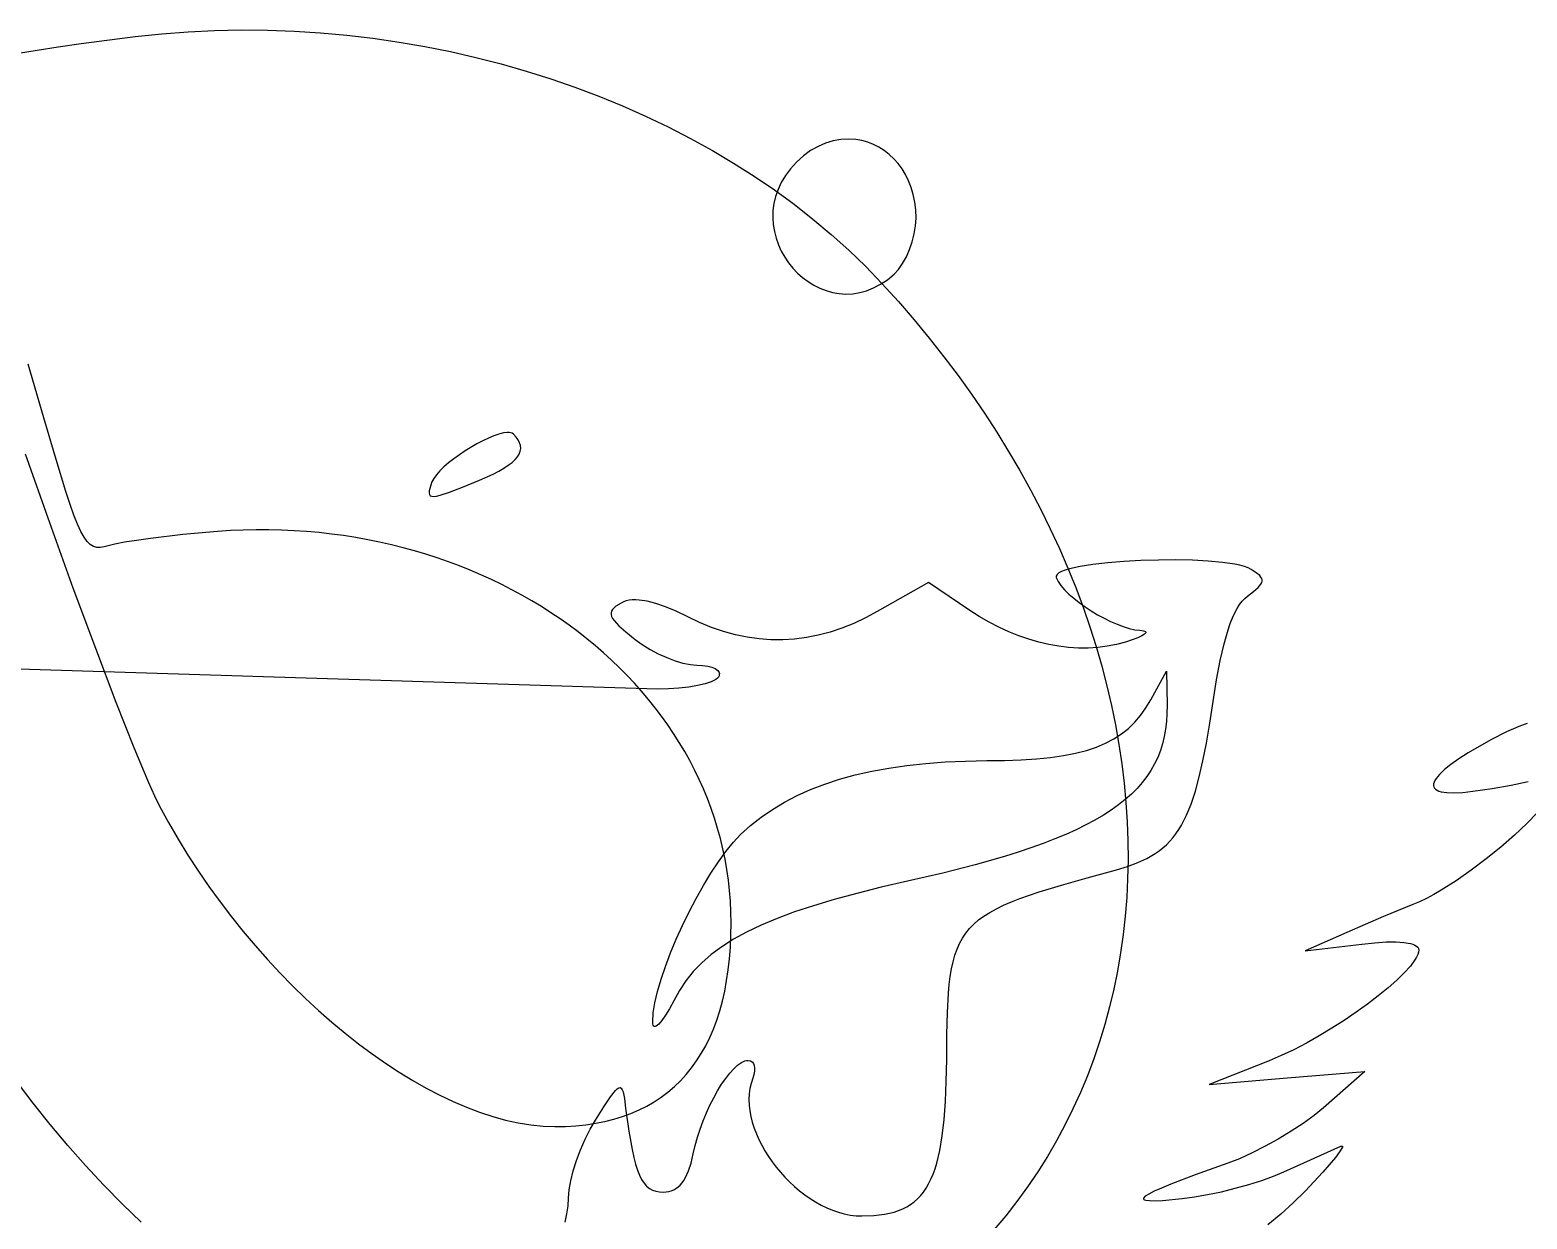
# Model space of a CAD drawing. Extents: x -29462 to 42578, y -23213 to 32194.
# Drawn here: x 21160 to 22010, y 30736 to 31411 of the extents above; entities that cross this region are included whole.
import ezdxf

# ---------------------------------------------------------------- set-up
doc = ezdxf.new("R2010")
doc.units = 0

msp = doc.modelspace()

# ---------------------------------------------------------------- linework, layer by layer
at = {"layer": 'Layer 1'}
for p, q in [((21250.233816, 31409.628064), (21265.273105, 31410.347764)), ((21265.273105, 31410.347764), (21280.319844, 31410.64347)), ((21280.319844, 31410.64347), (21295.359118, 31410.52011)), ((21295.359118, 31410.52011), (21310.376012, 31409.982616)), ((21176.369955, 31401.085573), (21189.582613, 31402.97604)), ((21189.582613, 31402.97604), (21220.23725, 31406.89696)), ((21220.23725, 31406.89696), (21235.216893, 31408.479439)), ((21235.216893, 31408.479439), (21250.233816, 31409.628064)), ((21310.376012, 31409.982616), (21325.355611, 31409.035917)), ((21325.355611, 31409.035917), (21340.283, 31407.684943)), ((21340.283, 31407.684943), (21355.143264, 31405.934624)), ((21355.143264, 31405.934624), (21369.921488, 31403.78989)), ((21369.921488, 31403.78989), (21384.602757, 31401.255671)), ((21153.944545, 31397.375581), (21164.505893, 31399.223357)), ((21164.505893, 31399.223357), (21176.369955, 31401.085573)), ((21384.602757, 31401.255671), (21399.172156, 31398.336897)), ((21399.172156, 31398.336897), (21413.61477, 31395.038497)), ((21413.61477, 31395.038497), (21427.915684, 31391.365403)), ((21427.915684, 31391.365403), (21442.059982, 31387.322543)), ((21442.059982, 31387.322543), (21456.03275, 31382.914847)), ((21456.03275, 31382.914847), (21469.819073, 31378.147247)), ((21469.819073, 31378.147247), (21483.404035, 31373.024671)), ((21483.404035, 31373.024671), (21496.772722, 31367.55205)), ((21496.772722, 31367.55205), (21509.910219, 31361.734313)), ((21509.910219, 31361.734313), (21522.80161, 31355.57639)), ((21522.80161, 31355.57639), (21535.43198, 31349.083212)), ((21535.43198, 31349.083212), (21547.786416, 31342.259708)), ((21547.786416, 31342.259708), (21559.85, 31335.110808)), ((21607.786862, 31344.583256), (21603.57557, 31342.16104)), ((21612.064162, 31346.437644), (21607.786862, 31344.583256)), ((21616.375049, 31347.739007), (21612.064162, 31346.437644)), ((21620.687098, 31348.502151), (21616.375049, 31347.739007)), ((21624.96789, 31348.74188), (21620.687098, 31348.502151)), ((21629.185, 31348.473), (21624.96789, 31348.74188)), ((21629.185, 31348.4729), (21629.185, 31348.473)), ((21632.626843, 31347.871518), (21629.185, 31348.4729)), ((21635.982326, 31346.936947), (21632.626843, 31347.871518)), ((21639.232726, 31345.677995), (21635.982326, 31346.936947)), ((21642.35932, 31344.103473), (21639.232726, 31345.677995)), ((21645.343384, 31342.222192), (21642.35932, 31344.103473)), ((21559.85, 31335.110808), (21571.607819, 31327.641443)), ((21595.4807, 31335.5539), (21592.1141, 31331.856868)), ((21599.462709, 31339.156189), (21595.4807, 31335.5539)), ((21603.57557, 31342.16104), (21599.462709, 31339.156189)), ((21648.166195, 31340.04296), (21645.343384, 31342.222192)), ((21650.809029, 31337.574589), (21648.166195, 31340.04296)), ((21653.253162, 31334.825888), (21650.809029, 31337.574589)), ((21655.479872, 31331.805666), (21653.253162, 31334.825888)), ((21571.607819, 31327.641443), (21583.044957, 31319.856542)), ((21589.270103, 31328.049055), (21586.929362, 31324.152586)), ((21592.1141, 31331.856868), (21589.270103, 31328.049055)), ((21657.470435, 31328.522735), (21655.479872, 31331.805666)), ((21659.206126, 31324.985904), (21657.470435, 31328.522735)), ((21583.044957, 31319.856542), (21594.1465, 31311.761035)), ((21585.072533, 31320.189589), (21583.680267, 31316.182191)), ((21586.929362, 31324.152586), (21585.072533, 31320.189589)), ((21660.668223, 31321.203983), (21659.206126, 31324.985904)), ((21661.838003, 31317.185782), (21660.668223, 31321.203983)), ((21662.696741, 31312.940111), (21661.838003, 31317.185782)), ((21582.733221, 31312.152518), (21582.212046, 31308.122696)), ((21583.680267, 31316.182191), (21582.733221, 31312.152518)), ((21594.1465, 31311.761035), (21604.897531, 31303.359852)), ((21663.225715, 31308.47578), (21662.696741, 31312.940111)), ((21663.4062, 31303.8016), (21663.225715, 31308.47578)), ((21582.212046, 31308.122696), (21582.097398, 31304.114853)), ((21582.097398, 31304.114853), (21582.369931, 31300.151115)), ((21582.369931, 31300.151115), (21583.010298, 31296.253608)), ((21604.897531, 31303.359852), (21615.283137, 31294.657923)), ((21663.153637, 31299.454273), (21663.4062, 31303.8016)), ((21583.010298, 31296.253608), (21583.999152, 31292.44446)), ((21583.999152, 31292.44446), (21585.317149, 31288.745796)), ((21615.283137, 31294.657923), (21625.288402, 31285.660178)), ((21661.284279, 31290.431959), (21662.429537, 31294.954265)), ((21662.429537, 31294.954265), (21663.153637, 31299.454273)), ((21585.317149, 31288.745796), (21586.944942, 31285.179745)), ((21586.944942, 31285.179745), (21588.863186, 31281.768431)), ((21625.288402, 31285.660178), (21634.898412, 31276.371547)), ((21657.931822, 31281.841991), (21659.768247, 31286.01774)), ((21659.768247, 31286.01774), (21661.284279, 31290.431959)), ((21588.863186, 31281.768431), (21591.052533, 31278.533982)), ((21591.052533, 31278.533982), (21593.493637, 31275.498525)), ((21593.493637, 31275.498525), (21596.167154, 31272.684186)), ((21634.898412, 31276.371547), (21644.09825, 31266.79696)), ((21651.004, 31272.0494), (21653.499317, 31274.727437)), ((21653.499317, 31274.727437), (21655.825385, 31278.035095)), ((21655.825385, 31278.035095), (21657.931822, 31281.841991)), ((21596.167154, 31272.684186), (21599.053737, 31270.113092)), ((21599.053737, 31270.113092), (21602.134039, 31267.807369)), ((21602.134039, 31267.807369), (21605.388715, 31265.789144)), ((21605.388715, 31265.789144), (21608.798418, 31264.080544)), ((21639.33551, 31264.213434), (21643.269888, 31266.287156)), ((21643.269888, 31266.287156), (21647.165834, 31268.891769)), ((21644.09825, 31266.79696), (21653.37164, 31256.548836)), ((21647.165834, 31268.891769), (21651.004, 31272.0494)), ((21608.798418, 31264.080544), (21612.343803, 31262.703696)), ((21612.343803, 31262.703696), (21616.005523, 31261.680725)), ((21616.005523, 31261.680725), (21619.764233, 31261.033759)), ((21619.764233, 31261.033759), (21623.600586, 31260.784925)), ((21623.600586, 31260.784925), (21627.495236, 31260.956348)), ((21627.495236, 31260.956348), (21631.428837, 31261.570157)), ((21631.428837, 31261.570157), (21635.382044, 31262.648476)), ((21635.382044, 31262.648476), (21639.33551, 31264.213434)), ((21653.37164, 31256.548836), (21662.32309, 31246.201822)), ((21662.32309, 31246.201822), (21670.952973, 31235.76166)), ((21670.952973, 31235.76166), (21679.261659, 31225.23409)), ((21679.261659, 31225.23409), (21687.249523, 31214.624855)), ((21168.33145, 31190.43076), (21159.394352, 31220.994552)), ((21687.249523, 31214.624855), (21694.916936, 31203.939694)), ((21694.916936, 31203.939694), (21702.264271, 31193.18435)), ((21516.71392, 31036.561812), (16545.8, 31192.2)), ((21175.245222, 31166.816953), (21168.33145, 31190.43076)), ((21702.264271, 31193.18435), (21709.2919, 31182.364564)), ((21426.620884, 31181.320736), (21423.779519, 31180.345879)), ((21429.176395, 31181.966733), (21426.620884, 31181.320736)), ((21431.385, 31182.2479), (21429.176395, 31181.966733)), ((21431.38503, 31182.248031), (21431.385, 31182.2479)), ((21432.471638, 31182.231278), (21431.38503, 31182.248031)), ((21433.419231, 31182.077191), (21432.471638, 31182.231278)), ((21434.210941, 31181.778851), (21433.419231, 31182.077191)), ((21434.8299, 31181.32934), (21434.210941, 31181.778851)), ((21436.366296, 31179.637542), (21434.8299, 31181.32934)), ((21709.2919, 31182.364564), (21716.000195, 31171.486076)), ((21414.150838, 31175.807849), (21407.421762, 31171.797653)), ((21417.483443, 31177.553465), (21414.150838, 31175.807849)), ((21420.713355, 31179.078131), (21417.483443, 31177.553465)), ((21423.779519, 31180.345879), (21420.713355, 31179.078131)), ((21437.554554, 31177.977207), (21436.366296, 31179.637542)), ((21438.39103, 31176.343177), (21437.554554, 31177.977207)), ((21438.87208, 31174.73029), (21438.39103, 31176.343177)), ((21438.753325, 31171.547308), (21438.99406, 31173.133387)), ((21438.99406, 31173.133387), (21438.87208, 31174.73029)), ((21157.7608, 31170.159983), (21171.468372, 31131.20885)), ((21180.836634, 31148.654525), (21175.245222, 31166.816953)), ((21398.084283, 31165.024503), (21395.417639, 31162.708573)), ((21401.014554, 31167.335306), (21398.084283, 31165.024503)), ((21407.421762, 31171.797653), (21401.014554, 31167.335306)), ((21431.981397, 31163.598672), (21434.090364, 31165.208031)), ((21434.090364, 31165.208031), (21435.818396, 31166.802414)), ((21435.818396, 31166.802414), (21437.169137, 31168.386981)), ((21437.169137, 31168.386981), (21438.146233, 31169.966892)), ((21438.146233, 31169.966892), (21438.753325, 31171.547308)), ((21716.000195, 31171.486076), (21722.389529, 31160.554628)), ((21389.610003, 31156.08973), (21388.6084, 31154.113)), ((21391.119446, 31158.205216), (21389.610003, 31156.08973)), ((21393.075675, 31160.423487), (21391.119446, 31158.205216)), ((21395.417639, 31162.708573), (21393.075675, 31160.423487)), ((21415.595, 31155.14664), (21423.332448, 31158.62914)), ((21423.332448, 31158.62914), (21426.606083, 31160.314386)), ((21426.606083, 31160.314386), (21429.487852, 31161.969177)), ((21429.487852, 31161.969177), (21431.981397, 31163.598672)), ((21722.389529, 31160.554628), (21728.460274, 31149.575961)), ((21183.238207, 31141.415306), (21180.836634, 31148.654525)), ((21387.031835, 31149.027403), (21386.954411, 31147.866093)), ((21386.954411, 31147.866093), (21387.149488, 31146.973308)), ((21387.35269, 31150.45629), (21387.031835, 31149.027403)), ((21387.149488, 31146.973308), (21387.646139, 31146.349998)), ((21388.6084, 31154.113), (21387.35269, 31150.45629)), ((21393.229915, 31146.570466), (21398.587112, 31148.322206)), ((21398.587112, 31148.322206), (21405.964615, 31151.178401)), ((21405.964615, 31151.178401), (21415.595, 31155.14664)), ((21728.460274, 31149.575961), (21734.212803, 31138.555817)), ((21185.431292, 31135.296204), (21183.238207, 31141.415306)), ((21387.646139, 31146.349998), (21388.473435, 31145.99711)), ((21388.473435, 31145.99711), (21389.660449, 31145.915592)), ((21389.660449, 31145.915592), (21391.236251, 31146.106395)), ((21391.236251, 31146.106395), (21393.229915, 31146.570466)), ((21734.212803, 31138.555817), (21739.647488, 31127.499937)), ((21171.468372, 31131.20885), (21184.854057, 31094.08303)), ((21187.456589, 31130.21631), (21185.431292, 31135.296204)), ((21189.3548, 31126.094716), (21187.456589, 31130.21631)), ((21191.166625, 31122.850513), (21189.3548, 31126.094716)), ((21192.932764, 31120.402791), (21191.166625, 31122.850513)), ((21228.9465, 31122.105257), (21220.990757, 31121.002041)), ((21247.194309, 31124.224232), (21228.9465, 31122.105257)), ((21266.86095, 31126.0076), (21247.194309, 31124.224232)), ((21274.216141, 31126.496064), (21266.86095, 31126.0076)), ((21281.535109, 31126.81872), (21274.216141, 31126.496064)), ((21288.815307, 31126.977507), (21281.535109, 31126.81872)), ((21296.054187, 31126.974367), (21288.815307, 31126.977507)), ((21303.249202, 31126.811241), (21296.054187, 31126.974367)), ((21310.397804, 31126.490068), (21303.249202, 31126.811241)), ((21317.497446, 31126.01279), (21310.397804, 31126.490068)), ((21324.545581, 31125.381348), (21317.497446, 31126.01279)), ((21331.53966, 31124.597682), (21324.545581, 31125.381348)), ((21338.477137, 31123.663733), (21331.53966, 31124.597682)), ((21345.355464, 31122.581441), (21338.477137, 31123.663733)), ((21352.172093, 31121.352748), (21345.355464, 31122.581441)), ((21358.924477, 31119.979593), (21352.172093, 31121.352748)), ((21739.647488, 31127.499937), (21744.7647, 31116.414061)), ((21194.693919, 31118.670641), (21192.932764, 31120.402791)), ((21196.490791, 31117.573154), (21194.693919, 31118.670641)), ((21198.364079, 31117.029422), (21196.490791, 31117.573154)), ((21200.354484, 31116.958535), (21198.364079, 31117.029422)), ((21202.502708, 31117.279584), (21200.354484, 31116.958535)), ((21204.84945, 31117.91166), (21202.502708, 31117.279584)), ((21208.687792, 31118.872393), (21204.84945, 31117.91166)), ((21214.153041, 31119.913469), (21208.687792, 31118.872393)), ((21220.990757, 31121.002041), (21214.153041, 31119.913469)), ((21365.610069, 31118.463919), (21358.924477, 31119.979593)), ((21372.22632, 31116.807665), (21365.610069, 31118.463919)), ((21378.770684, 31115.012772), (21372.22632, 31116.807665)), ((21385.240614, 31113.081181), (21378.770684, 31115.012772)), ((21391.63356, 31111.014832), (21385.240614, 31113.081181)), ((21744.7647, 31116.414061), (21749.564814, 31105.303931)), ((21397.946977, 31108.815667), (21391.63356, 31111.014832)), ((21404.178317, 31106.485626), (21397.946977, 31108.815667)), ((21410.325032, 31104.02665), (21404.178317, 31106.485626)), ((21750.465663, 31104.806866), (21748.026981, 31104.076778)), ((21749.564814, 31105.303931), (21754.0482, 31094.175288)), ((21756.502894, 31106.137446), (21750.465663, 31104.806866)), ((21763.858857, 31107.285542), (21756.502894, 31106.137446)), ((21772.260243, 31108.239526), (21763.858857, 31107.285542)), ((21781.433744, 31108.987768), (21772.260243, 31108.239526)), ((21791.10605, 31109.518639), (21781.433744, 31108.987768)), ((21801.003853, 31109.820511), (21791.10605, 31109.518639)), ((21810.853845, 31109.881754), (21801.003853, 31109.820511)), ((21820.382715, 31109.69074), (21810.853845, 31109.881754)), ((21829.317156, 31109.235839), (21820.382715, 31109.69074)), ((21837.383859, 31108.505423), (21829.317156, 31109.235839)), ((21844.309515, 31107.487862), (21837.383859, 31108.505423)), ((21847.259041, 31106.867769), (21844.309515, 31107.487862)), ((21849.820815, 31106.171528), (21847.259041, 31106.867769)), ((21851.960672, 31105.397687), (21849.820815, 31106.171528)), ((21853.64445, 31104.544792), (21851.960672, 31105.397687)), ((21856.516974, 31102.647572), (21853.64445, 31104.544792)), ((21416.384574, 31101.440679), (21410.325032, 31104.02665)), ((21422.354397, 31098.729654), (21416.384574, 31101.440679)), ((21428.231952, 31095.895516), (21422.354397, 31098.729654)), ((21434.014693, 31092.940206), (21428.231952, 31095.895516)), ((21670.48016, 31097.137872), (21641.42656, 31080.544072)), ((21693.90696, 31081.233072), (21670.48016, 31097.137872)), ((21743.440632, 31101.64477), (21742.935627, 31100.758364)), ((21742.935627, 31100.758364), (21742.99945, 31099.836512)), ((21742.99945, 31099.836512), (21744.078616, 31097.664701)), ((21744.480302, 31102.494277), (21743.440632, 31101.64477)), ((21744.078616, 31097.664701), (21745.671437, 31095.369427)), ((21746.020473, 31103.305431), (21744.480302, 31102.494277)), ((21748.026981, 31104.076778), (21746.020473, 31103.305431)), ((21858.521495, 31100.966004), (21856.516974, 31102.647572)), ((21857.594265, 31094.24665), (21859.194398, 31096.140413)), ((21859.194109, 31100.172503), (21858.521495, 31100.966004)), ((21859.644749, 31099.392609), (21859.194109, 31100.172503)), ((21859.194398, 31096.140413), (21859.648238, 31097.000226)), ((21859.871755, 31098.612889), (21859.644749, 31099.392609)), ((21859.648238, 31097.000226), (21859.873471, 31097.819906)), ((21859.873471, 31097.819906), (21859.871755, 31098.612889)), ((21184.854057, 31094.08303), (21197.54825, 31059.76535)), ((21439.700071, 31089.865664), (21434.014693, 31092.940206)), ((21445.285539, 31086.67383), (21439.700071, 31089.865664)), ((21745.671437, 31095.369427), (21747.721909, 31092.985883)), ((21747.721909, 31092.985883), (21750.174025, 31090.549259)), ((21750.174025, 31090.549259), (21752.97178, 31088.094746)), ((21752.97178, 31088.094746), (21756.059169, 31085.657536)), ((21754.0482, 31094.175288), (21758.215232, 31083.033874)), ((21848.55237, 31086.493728), (21850.040091, 31088.092292)), ((21850.040091, 31088.092292), (21851.57776, 31089.386392)), ((21851.57776, 31089.386392), (21855.059807, 31092.031137)), ((21855.059807, 31092.031137), (21857.594265, 31094.24665)), ((21450.768551, 31083.366647), (21445.285539, 31086.67383)), ((21456.146558, 31079.946054), (21450.768551, 31083.366647)), ((21461.417012, 31076.413992), (21456.146558, 31079.946054)), ((21490.315397, 31079.946066), (21490.312024, 31078.946121)), ((21490.312024, 31078.946121), (21490.594607, 31077.876713)), ((21490.598392, 31080.89329), (21490.315397, 31079.946066)), ((21491.154673, 31081.804537), (21490.598392, 31080.89329)), ((21491.977905, 31082.696552), (21491.154673, 31081.804537)), ((21493.061754, 31083.586077), (21491.977905, 31082.696552)), ((21495.98596, 31085.424632), (21493.061754, 31083.586077)), ((21497.388592, 31086.096522), (21495.98596, 31085.424632)), ((21498.919842, 31086.61416), (21497.388592, 31086.096522)), ((21500.579643, 31086.977459), (21498.919842, 31086.61416)), ((21502.367929, 31087.186331), (21500.579643, 31086.977459)), ((21504.28463, 31087.240688), (21502.367929, 31087.186331)), ((21506.329681, 31087.140444), (21504.28463, 31087.240688)), ((21510.80456, 31086.475803), (21506.329681, 31087.140444)), ((21515.792026, 31085.19171), (21510.80456, 31086.475803)), ((21521.291541, 31083.287465), (21515.792026, 31085.19171)), ((21527.302565, 31080.762372), (21521.291541, 31083.287465)), ((21533.82456, 31077.615732), (21527.302565, 31080.762372)), ((21641.42656, 31080.544072), (21634.742091, 31076.951265)), ((21699.333899, 31077.731263), (21693.90696, 31081.233072)), ((21756.059169, 31085.657536), (21759.380187, 31083.272819)), ((21758.215232, 31083.033874), (21762.066281, 31071.885429)), ((21759.380187, 31083.272819), (21762.878827, 31080.975787)), ((21762.878827, 31080.975787), (21766.499086, 31078.801631)), ((21766.499086, 31078.801631), (21770.184958, 31076.785541)), ((21843.068359, 31076.964443), (21844.372593, 31079.826058)), ((21844.372593, 31079.826058), (21845.720252, 31082.365131)), ((21845.720252, 31082.365131), (21847.112967, 31084.586181)), ((21847.112967, 31084.586181), (21848.55237, 31086.493728)), ((21466.577367, 31072.772402), (21461.417012, 31076.413992)), ((21471.625075, 31069.023225), (21466.577367, 31072.772402)), ((21490.594607, 31077.876713), (21491.169483, 31076.721098)), ((21491.169483, 31076.721098), (21492.042984, 31075.462532)), ((21492.042984, 31075.462532), (21494.711208, 31072.569573)), ((21494.711208, 31072.569573), (21498.64996, 31069.06389)), ((21540.590469, 31074.389939), (21533.82456, 31077.615732)), ((21547.350923, 31071.618524), (21540.590469, 31074.389939)), ((21554.105925, 31069.301517), (21547.350923, 31071.618524)), ((21621.356937, 31071.129926), (21614.656246, 31068.901339)), ((21628.052218, 31073.813226), (21621.356937, 31071.129926)), ((21634.742091, 31076.951265), (21628.052218, 31073.813226)), ((21704.840092, 31074.533489), (21699.333899, 31077.731263)), ((21710.411399, 31071.642558), (21704.840092, 31074.533489)), ((21716.033682, 31069.06128), (21710.411399, 31071.642558)), ((21762.066281, 31071.885429), (21765.60172, 31060.735695)), ((21770.184958, 31076.785541), (21773.880436, 31074.96271)), ((21773.880436, 31074.96271), (21777.529517, 31073.368328)), ((21777.529517, 31073.368328), (21781.076193, 31072.037586)), ((21781.076193, 31072.037586), (21784.464462, 31071.005675)), ((21784.464462, 31071.005675), (21787.638316, 31070.307787)), ((21787.638316, 31070.307787), (21790.54175, 31069.979112)), ((21840.583646, 31070.255505), (21841.805921, 31073.775765)), ((21841.805921, 31073.775765), (21843.068359, 31076.964443)), ((21476.557588, 31065.168401), (21471.625075, 31069.023225)), ((21481.37236, 31061.209871), (21476.557588, 31065.168401)), ((21498.64996, 31069.06389), (21503.90992, 31064.811532)), ((21503.90992, 31064.811532), (21507.983083, 31061.871931)), ((21507.983083, 31061.871931), (21512.433462, 31059.128806)), ((21560.85548, 31067.438944), (21554.105925, 31069.301517)), ((21567.599591, 31066.030834), (21560.85548, 31067.438944)), ((21574.338262, 31065.077214), (21567.599591, 31066.030834)), ((21581.071496, 31064.578111), (21574.338262, 31065.077214)), ((21587.799297, 31064.533555), (21581.071496, 31064.578111)), ((21594.521669, 31064.943571), (21587.799297, 31064.533555)), ((21601.238616, 31065.808189), (21594.521669, 31064.943571)), ((21607.95014, 31067.127435), (21601.238616, 31065.808189)), ((21614.656246, 31068.901339), (21607.95014, 31067.127435)), ((21721.692803, 31066.792462), (21716.033682, 31069.06128)), ((21727.374624, 31064.838914), (21721.692803, 31066.792462)), ((21733.065005, 31063.203444), (21727.374624, 31064.838914)), ((21738.74981, 31061.888861), (21733.065005, 31063.203444)), ((21744.414899, 31060.897973), (21738.74981, 31061.888861)), ((21777.199655, 31061.907546), (21771.949766, 31060.897276)), ((21782.33086, 31063.261172), (21777.199655, 31061.907546)), ((21786.176712, 31064.506343), (21782.33086, 31063.261172)), ((21789.282789, 31065.690489), (21786.176712, 31064.506343)), ((21791.616195, 31066.786205), (21789.282789, 31065.690489)), ((21790.54175, 31069.979112), (21792.565158, 31069.73664)), ((21793.144031, 31067.766084), (21791.616195, 31066.786205)), ((21792.565158, 31069.73664), (21793.65141, 31069.268708)), ((21793.833402, 31068.60272), (21793.144031, 31067.766084)), ((21793.65141, 31069.268708), (21793.853383, 31068.958758)), ((21793.853383, 31068.958758), (21793.833402, 31068.60272)), ((21836.063573, 31052.768247), (21838.253066, 31062.202159)), ((21838.253066, 31062.202159), (21840.583646, 31070.255505)), ((21197.54825, 31059.76535), (21209.181343, 31029.238639)), ((21486.066841, 31057.149575), (21481.37236, 31061.209871)), ((21490.638486, 31052.989455), (21486.066841, 31057.149575)), ((21512.433462, 31059.128806), (21517.117042, 31056.642405)), ((21517.117042, 31056.642405), (21521.889807, 31054.472976)), ((21521.889807, 31054.472976), (21526.607743, 31052.680766)), ((21750.046134, 31060.23359), (21744.414899, 31060.897973)), ((21755.629376, 31059.898521), (21750.046134, 31060.23359)), ((21761.150488, 31059.895572), (21755.629376, 31059.898521)), ((21766.595331, 31060.227555), (21761.150488, 31059.895572)), ((21765.60172, 31060.735695), (21768.821922, 31049.590413)), ((21771.949766, 31060.897276), (21766.595331, 31060.227555)), ((21495.084746, 31048.731451), (21490.638486, 31052.989455)), ((21499.403074, 31044.377504), (21495.084746, 31048.731451)), ((21526.607743, 31052.680766), (21531.126834, 31051.326023)), ((21531.126834, 31051.326023), (21535.303065, 31050.468996)), ((21535.303065, 31050.468996), (21538.99242, 31050.169932)), ((21538.99242, 31050.169932), (21542.270891, 31050.035343)), ((21542.270891, 31050.035343), (21545.138072, 31049.64799)), ((21545.138072, 31049.64799), (21547.549648, 31049.032494)), ((21547.549648, 31049.032494), (21549.4613, 31048.213475)), ((21549.4613, 31048.213475), (21550.828711, 31047.215553)), ((21550.828711, 31047.215553), (21551.607562, 31046.06335)), ((21551.607562, 31046.06335), (21551.76243, 31045.437087)), ((21551.76243, 31045.437087), (21551.753538, 31044.781486)), ((21768.821922, 31049.590413), (21771.727258, 31038.455325)), ((21796.686781, 31030.4915), (21805.637, 31046.7409)), ((21805.637, 31046.7409), (21805.930981, 31027.391)), ((21834.002119, 31041.917611), (21836.063573, 31052.768247)), ((21503.590923, 31039.929555), (21499.403074, 31044.377504)), ((21507.645745, 31035.389543), (21503.590923, 31039.929555)), ((21522.895277, 31036.702082), (21516.71392, 31036.561812)), ((21528.824204, 31037.103744), (21522.895277, 31036.702082)), ((21534.360087, 31037.738077), (21528.824204, 31037.103744)), ((21539.362311, 31038.576361), (21534.360087, 31037.738077)), ((21543.690261, 31039.589874), (21539.362311, 31038.576361)), ((21547.203323, 31040.749896), (21543.690261, 31039.589874)), ((21549.76088, 31042.027706), (21547.203323, 31040.749896)), ((21550.637403, 31042.701805), (21549.76088, 31042.027706)), ((21551.22232, 31043.394582), (21550.637403, 31042.701805)), ((21551.575348, 31044.099625), (21551.22232, 31043.394582)), ((21551.753538, 31044.781486), (21551.575348, 31044.099625)), ((21771.727258, 31038.455325), (21774.318102, 31027.33617)), ((21832.05566, 31029.614092), (21834.002119, 31041.917611)), ((21209.181343, 31029.238639), (21219.383728, 31003.485725)), ((21511.564992, 31030.759411), (21507.645745, 31035.389543)), ((21515.346118, 31026.041098), (21511.564992, 31030.759411)), ((21793.90288, 31025.861397), (21796.686781, 31030.4915)), ((21830.164265, 31017.188785), (21832.05566, 31029.614092)), ((21518.986574, 31021.236546), (21515.346118, 31026.041098)), ((21522.483814, 31016.347695), (21518.986574, 31021.236546)), ((21774.318102, 31027.33617), (21776.594825, 31016.238692)), ((21787.589244, 31017.76294), (21790.882355, 31021.622964)), ((21790.882355, 31021.622964), (21793.90288, 31025.861397)), ((21805.879066, 31022.75587), (21805.601902, 31018.264926)), ((21805.930981, 31027.391), (21805.879066, 31022.75587)), ((21525.835289, 31011.376486), (21522.483814, 31016.347695)), ((21529.038452, 31006.324859), (21525.835289, 31011.376486)), ((21775.714803, 31008.32069), (21780.041429, 31011.125066)), ((21776.594825, 31016.238692), (21778.5578, 31005.16863)), ((21780.041429, 31011.125066), (21783.987589, 31014.268062)), ((21783.987589, 31014.268062), (21787.589244, 31017.76294)), ((21805.092643, 31013.913524), (21804.344444, 31009.697016)), ((21805.601902, 31018.264926), (21805.092643, 31013.913524)), ((21828.249792, 31005.941713), (21830.164265, 31017.188785)), ((21998.615724, 31012.250527), (21990.07194, 31007.91006)), ((22006.524496, 31015.713714), (21998.615724, 31012.250527)), ((22010.335041, 31017.135249), (22006.524496, 31015.713714)), ((21219.383728, 31003.485725), (21227.7858, 30983.489436)), ((21532.090756, 31001.194755), (21529.038452, 31006.324859)), ((21760.092539, 31001.806653), (21765.776318, 31003.674746)), ((21765.776318, 31003.674746), (21770.971753, 31005.841671)), ((21770.971753, 31005.841671), (21775.714803, 31008.32069)), ((21778.5578, 31005.16863), (21780.207399, 30994.131726)), ((21803.350462, 31005.610758), (21802.103851, 31001.650104)), ((21804.344444, 31009.697016), (21803.350462, 31005.610758)), ((21826.273205, 30995.804791), (21828.249792, 31005.941713)), ((21983.08099, 31004.049776), (21976.914051, 31000.404202)), ((21990.07194, 31007.91006), (21983.08099, 31004.049776)), ((21534.989653, 30995.988116), (21532.090756, 31001.194755)), ((21537.732596, 30990.706881), (21534.989653, 30995.988116)), ((21658.234689, 30993.245227), (21668.890583, 30994.40282)), ((21668.890583, 30994.40282), (21680.001705, 30995.243824)), ((21680.001705, 30995.243824), (21691.573591, 30995.770022)), ((21691.573591, 30995.770022), (21703.611781, 30995.9832)), ((21703.611781, 30995.9832), (21713.720856, 30996.130833)), ((21713.720856, 30996.130833), (21723.089865, 30996.484457)), ((21723.089865, 30996.484457), (21731.75477, 30997.057336)), ((21731.75477, 30997.057336), (21739.751529, 30997.862733)), ((21739.751529, 30997.862733), (21747.116104, 30998.913909)), ((21747.116104, 30998.913909), (21753.884454, 31000.224128)), ((21753.884454, 31000.224128), (21760.092539, 31001.806653)), ((21780.207399, 30994.131726), (21781.543995, 30983.133722)), ((21798.825363, 30994.087025), (21796.779798, 30990.475308)), ((21800.597766, 30997.810408), (21798.825363, 30994.087025)), ((21802.103851, 31001.650104), (21800.597766, 30997.810408)), ((21824.195469, 30986.709935), (21826.273205, 30995.804791)), ((21971.575526, 30996.985227), (21967.06982, 30993.804743)), ((21976.914051, 31000.404202), (21971.575526, 30996.985227)), ((21540.317037, 30985.352991), (21537.732596, 30990.706881)), ((21542.74043, 30979.928388), (21540.317037, 30985.352991)), ((21611.589787, 30982.645951), (21620.052618, 30985.413262)), ((21620.052618, 30985.413262), (21628.942986, 30987.855061)), ((21628.942986, 30987.855061), (21638.266428, 30989.973132)), ((21638.266428, 30989.973132), (21648.028483, 30991.769259)), ((21648.028483, 30991.769259), (21658.234689, 30993.245227)), ((21794.454225, 30986.970613), (21791.841799, 30983.568293)), ((21796.779798, 30990.475308), (21794.454225, 30986.970613)), ((21821.977548, 30978.589062), (21824.195469, 30986.709935)), ((21958.593648, 30985.813139), (21957.921871, 30984.722831)), ((21960.574477, 30988.206808), (21958.593648, 30985.813139)), ((21963.401335, 30990.87464), (21960.574477, 30988.206808)), ((21967.06982, 30993.804743), (21963.401335, 30990.87464)), ((21227.7858, 30983.489436), (21231.196215, 30975.95716)), ((21545.000225, 30974.435011), (21542.74043, 30979.928388)), ((21595.924581, 30976.12765), (21603.548954, 30979.551342)), ((21603.548954, 30979.551342), (21611.589787, 30982.645951)), ((21781.543995, 30983.133722), (21782.56796, 30972.180357)), ((21785.729012, 30977.052196), (21782.214961, 30973.929128)), ((21788.935676, 30980.263702), (21785.729012, 30977.052196)), ((21791.841799, 30983.568293), (21788.935676, 30980.263702)), ((21819.580405, 30971.374087), (21821.977548, 30978.589062)), ((21957.218343, 30982.7627), (21957.187694, 30981.895849)), ((21957.187694, 30981.895849), (21957.371855, 30981.106457)), ((21957.463252, 30983.705523), (21957.218343, 30982.7627)), ((21957.371855, 30981.106457), (21957.771377, 30980.39601)), ((21957.921871, 30984.722831), (21957.463252, 30983.705523)), ((21957.771377, 30980.39601), (21958.386809, 30979.765994)), ((21958.386809, 30979.765994), (21959.218704, 30979.217896)), ((21959.218704, 30979.217896), (21960.26761, 30978.753201)), ((21960.26761, 30978.753201), (21961.534079, 30978.373396)), ((21961.534079, 30978.373396), (21964.721907, 30977.874402)), ((21964.721907, 30977.874402), (21968.78659, 30977.732804)), ((21968.78659, 30977.732804), (21973.732533, 30977.960493)), ((21973.732533, 30977.960493), (21979.56414, 30978.56936)), ((21979.56414, 30978.56936), (21990.389765, 30980.153757)), ((21990.389765, 30980.153757), (22001.27824, 30982.08846)), ((22001.27824, 30982.08846), (22010.955915, 30984.129701)), ((21231.196215, 30975.95716), (21234.01795, 30970.2326)), ((21234.01795, 30970.2326), (21239.136775, 30960.807978)), ((21547.093877, 30968.874802), (21545.000225, 30974.435011)), ((21549.018836, 30963.249701), (21547.093877, 30968.874802)), ((21581.903062, 30968.285883), (21588.711129, 30972.373092)), ((21588.711129, 30972.373092), (21595.924581, 30976.12765)), ((21778.386679, 30970.889853), (21774.237321, 30967.929725)), ((21782.214961, 30973.929128), (21778.386679, 30970.889853)), ((21782.56796, 30972.180357), (21783.279666, 30961.277375)), ((21816.965004, 30964.996928), (21819.580405, 30971.374087)), ((21239.136775, 30960.807978), (21244.514186, 30951.514048)), ((21550.772557, 30957.561649), (21549.018836, 30963.249701)), ((21569.480926, 30959.106371), (21575.49484, 30963.864237)), ((21575.49484, 30963.864237), (21581.903062, 30968.285883)), ((21764.947998, 30962.228327), (21759.794344, 30959.477766)), ((21769.760042, 30965.044098), (21764.947998, 30962.228327)), ((21774.237321, 30967.929725), (21769.760042, 30965.044098)), ((21783.279666, 30961.277375), (21783.679485, 30950.430515)), ((21814.09231, 30959.389498), (21816.965004, 30964.996928)), ((22010.066165, 30960.30556), (22003.051182, 30953.667734)), ((22016.197041, 30966.626839), (22010.066165, 30960.30556)), ((21244.514186, 30951.514048), (21250.136552, 30942.361871)), ((21552.352491, 30951.812586), (21550.772557, 30957.561649)), ((21553.756091, 30946.004454), (21552.352491, 30951.812586)), ((21559.726685, 30949.633423), (21563.855781, 30954.0105)), ((21563.855781, 30954.0105), (21569.480926, 30959.106371)), ((21742.215275, 30951.570886), (21735.626734, 30949.034709)), ((21748.434827, 30954.153691), (21742.215275, 30951.570886)), ((21754.292236, 30956.78777), (21748.434827, 30954.153691)), ((21759.794344, 30959.477766), (21754.292236, 30956.78777)), ((21807.418896, 30950.211496), (21809.215452, 30952.272666)), ((21809.215452, 30952.272666), (21810.923286, 30954.483716)), ((21810.923286, 30954.483716), (21812.547279, 30956.853156)), ((21812.547279, 30956.853156), (21814.09231, 30959.389498)), ((22003.051182, 30953.667734), (21995.345056, 30946.903585)), ((21551.208325, 30938.555723), (21555.49383, 30944.445488)), ((21554.98081, 30940.139193), (21553.756091, 30946.004454)), ((21555.49383, 30944.445488), (21559.726685, 30949.633423)), ((21721.315305, 30944.083652), (21713.578729, 30941.659482)), ((21728.662358, 30946.540512), (21721.315305, 30944.083652)), ((21735.626734, 30949.034709), (21728.662358, 30946.540512)), ((21783.679485, 30950.430515), (21783.767791, 30939.645519)), ((21794.503173, 30940.515373), (21799.247876, 30943.295408)), ((21799.247876, 30943.295408), (21801.44811, 30944.842162)), ((21801.44811, 30944.842162), (21803.540105, 30946.504755)), ((21803.540105, 30946.504755), (21805.528741, 30948.291696)), ((21805.528741, 30948.291696), (21807.418896, 30950.211496)), ((21995.345056, 30946.903585), (21987.140753, 30940.203336)), ((21250.136552, 30942.361871), (21255.99024, 30933.362508)), ((21546.921275, 30932.073155), (21551.208325, 30938.555723)), ((21556.024099, 30934.218744), (21554.98081, 30940.139193)), ((21696.909628, 30936.89063), (21678.600298, 30932.196792)), ((21713.578729, 30941.659482), (21696.909628, 30936.89063)), ((21777.16386, 30934.070292), (21783.500201, 30935.970899)), ((21783.500201, 30935.970899), (21789.26696, 30938.096564)), ((21783.767791, 30939.645519), (21783.544955, 30928.928129)), ((21789.26696, 30938.096564), (21794.503173, 30940.515373)), ((21987.140753, 30940.203336), (21978.631237, 30933.75721)), ((21255.99024, 30933.362508), (21262.061619, 30924.527022)), ((21542.683789, 30925.10681), (21546.921275, 30932.073155)), ((21556.883412, 30928.245048), (21556.024099, 30934.218744)), ((21557.556201, 30922.220044), (21556.883412, 30928.245048)), ((21658.595981, 30927.5408), (21643.659354, 30924.095877)), ((21678.600298, 30932.196792), (21658.595981, 30927.5408)), ((21745.94259, 30925.344951), (21760.52984, 30929.498271)), ((21760.52984, 30929.498271), (21777.16386, 30934.070292)), ((21783.544955, 30928.928129), (21783.01135, 30918.284085)), ((21970.009473, 30927.755431), (21961.468426, 30922.388223)), ((21978.631237, 30933.75721), (21970.009473, 30927.755431)), ((21262.061619, 30924.527022), (21268.337057, 30915.866472)), ((21534.561935, 30910.158899), (21538.546973, 30917.765716)), ((21538.546973, 30917.765716), (21542.683789, 30925.10681)), ((21558.039919, 30916.145674), (21557.556201, 30922.220044)), ((21629.81743, 30920.651837), (21617.025337, 30917.185824)), ((21643.659354, 30924.095877), (21629.81743, 30920.651837)), ((21717.540616, 30915.800297), (21722.366858, 30917.689053)), ((21722.366858, 30917.689053), (21733.266725, 30921.458992)), ((21733.266725, 30921.458992), (21745.94259, 30925.344951)), ((21783.01135, 30918.284085), (21782.167348, 30907.719129)), ((21953.20106, 30917.845808), (21949.230309, 30915.943343)), ((21957.288472, 30920.002027), (21953.20106, 30917.845808)), ((21961.468426, 30922.388223), (21957.288472, 30920.002027)), ((21268.337057, 30915.866472), (21274.802921, 30907.39192)), ((21530.779782, 30902.395387), (21534.561935, 30910.158899)), ((21558.332018, 30910.02388), (21558.039919, 30916.145674)), ((21558.42995, 30903.8566), (21558.332018, 30910.02388)), ((21594.411145, 30910.096469), (21584.499297, 30906.427421)), ((21605.2382, 30913.674986), (21594.411145, 30910.096469)), ((21617.025337, 30917.185824), (21605.2382, 30913.674986)), ((21701.998715, 30907.778618), (21705.353576, 30909.891871)), ((21705.353576, 30909.891871), (21709.050898, 30911.920623)), ((21709.050898, 30911.920623), (21713.107603, 30913.883793)), ((21713.107603, 30913.883793), (21717.540616, 30915.800297)), ((21945.40034, 30914.31841), (21928.81379, 30907.474415)), ((21949.230309, 30915.943343), (21945.40034, 30914.31841)), ((21274.802921, 30907.39192), (21281.445581, 30899.114428)), ((21527.251621, 30894.584207), (21530.779782, 30902.395387)), ((21558.328865, 30896.897756), (21558.42995, 30903.8566)), ((21575.457784, 30902.644986), (21567.241731, 30898.726312)), ((21584.499297, 30906.427421), (21575.457784, 30902.644986)), ((21691.665409, 30898.102248), (21693.819661, 30900.742679)), ((21693.819661, 30900.742679), (21696.248681, 30903.22294)), ((21696.248681, 30903.22294), (21698.969391, 30905.561947)), ((21698.969391, 30905.561947), (21701.998715, 30907.778618)), ((21782.167348, 30907.719129), (21781.013321, 30897.239001)), ((21928.81379, 30907.474415), (21908.02124, 30898.52841)), ((21281.445581, 30899.114428), (21288.251404, 30891.045057)), ((21524.02856, 30886.834386), (21527.251621, 30894.584207)), ((21559.806264, 30894.648546), (21553.106508, 30890.388834)), ((21558.025074, 30890.146009), (21558.328865, 30896.897756)), ((21567.241731, 30898.726312), (21559.806264, 30894.648546)), ((21686.682027, 30889.030752), (21688.113516, 30892.265202)), ((21688.113516, 30892.265202), (21689.769002, 30895.282728)), ((21689.769002, 30895.282728), (21691.665409, 30898.102248)), ((21781.013321, 30897.239001), (21779.549643, 30886.849444)), ((21908.02124, 30898.52841), (21884.25024, 30888.07831)), ((21884.25024, 30888.07831), (21916.51904, 30891.92532)), ((21916.51904, 30891.92532), (21923.837742, 30892.66825)), ((21923.837742, 30892.66825), (21930.277699, 30893.067737)), ((21930.277699, 30893.067737), (21935.80899, 30893.127849)), ((21935.80899, 30893.127849), (21940.40169, 30892.852658)), ((21940.40169, 30892.852658), (21944.025878, 30892.246231)), ((21944.025878, 30892.246231), (21945.465429, 30891.820076)), ((21288.251404, 30891.045057), (21295.206758, 30883.194867)), ((21521.161705, 30879.25495), (21524.02856, 30886.834386)), ((21547.097591, 30885.924322), (21541.734637, 30881.232158)), ((21553.106508, 30890.388834), (21547.097591, 30885.924322)), ((21556.812444, 30877.267385), (21557.519344, 30883.602254)), ((21557.519344, 30883.602254), (21558.025074, 30890.146009)), ((21684.423352, 30881.83541), (21685.457614, 30885.560461)), ((21685.457614, 30885.560461), (21686.682027, 30889.030752)), ((21779.549643, 30886.849444), (21777.776684, 30876.556198)), ((21945.465429, 30891.820076), (21946.651631, 30891.312639)), ((21947.545132, 30884.447371), (21946.608792, 30882.860082)), ((21946.651631, 30891.312639), (21947.580743, 30890.724428)), ((21948.228081, 30885.918792), (21947.545132, 30884.447371)), ((21947.580743, 30890.724428), (21948.249026, 30890.055953)), ((21948.646222, 30887.265897), (21948.228081, 30885.918792)), ((21948.249026, 30890.055953), (21948.652738, 30889.30772)), ((21948.78814, 30888.48024), (21948.646222, 30887.265897)), ((21948.652738, 30889.30772), (21948.78814, 30888.48024)), ((21295.206758, 30883.194867), (21302.298011, 30875.57492)), ((21302.298011, 30875.57492), (21309.511532, 30868.196278)), ((21518.702164, 30871.954927), (21521.161705, 30879.25495)), ((21536.972773, 30876.289487), (21532.767126, 30871.073456)), ((21539.281374, 30878.793564), (21536.972773, 30876.289487)), ((21541.734637, 30881.232158), (21539.281374, 30878.793564)), ((21555.905143, 30871.142296), (21556.812444, 30877.267385)), ((21682.857589, 30873.545362), (21683.562318, 30877.836683)), ((21683.562318, 30877.836683), (21684.423352, 30881.83541)), ((21777.776684, 30876.556198), (21775.694819, 30866.365004)), ((21940.557863, 30875.521154), (21936.308891, 30871.376077)), ((21944.021608, 30879.371679), (21940.557863, 30875.521154)), ((21946.608792, 30882.860082), (21944.021608, 30879.371679)), ((21309.511532, 30868.196278), (21316.833688, 30861.070001)), ((21516.701043, 30865.043343), (21518.702164, 30871.954927)), ((21532.767126, 30871.073456), (21529.072819, 30865.561211)), ((21554.79821, 30865.227884), (21555.905143, 30871.142296)), ((21681.849355, 30864.009267), (21682.292243, 30868.942529)), ((21682.292243, 30868.942529), (21682.857589, 30873.545362)), ((21775.694819, 30866.365004), (21773.304418, 30856.281604)), ((21931.366026, 30867.004016), (21925.820602, 30862.472543)), ((21936.308891, 30871.376077), (21931.366026, 30867.004016)), ((21316.833688, 30861.070001), (21324.250848, 30854.207151)), ((21514.278495, 30852.821603), (21515.209451, 30858.629226)), ((21515.209451, 30858.629226), (21516.701043, 30865.043343)), ((21525.844981, 30859.7299), (21523.456545, 30855.208475)), ((21529.072819, 30865.561211), (21525.844981, 30859.7299)), ((21551.98852, 30854.034665), (21553.492413, 30859.525042)), ((21553.492413, 30859.525042), (21554.79821, 30865.227884)), ((21681.263262, 30853.075784), (21681.849355, 30864.009267)), ((21919.763952, 30857.849228), (21913.287412, 30853.201639)), ((21925.820602, 30862.472543), (21919.763952, 30857.849228)), ((21324.250848, 30854.207151), (21331.749379, 30847.618788)), ((21513.959281, 30847.7295), (21514.278495, 30852.821603)), ((21521.229124, 30851.453981), (21519.211171, 30848.514578)), ((21523.456545, 30855.208475), (21521.229124, 30851.453981)), ((21550.287301, 30848.757648), (21551.98852, 30854.034665)), ((21680.963926, 30840.593573), (21681.263262, 30853.075784)), ((21773.304418, 30856.281604), (21770.605854, 30846.311739)), ((21913.287412, 30853.201639), (21906.482315, 30848.597346)), ((21331.749379, 30847.618788), (21339.31565, 30841.315975)), ((21339.31565, 30841.315975), (21346.936029, 30835.309772)), ((21514.021695, 30846.665284), (21513.959281, 30847.7295)), ((21514.203099, 30845.871059), (21514.021695, 30846.665284)), ((21514.497436, 30845.340807), (21514.203099, 30845.871059)), ((21514.898649, 30845.068506), (21514.497436, 30845.340807)), ((21515.400683, 30845.048138), (21514.898649, 30845.068506)), ((21515.99748, 30845.273681), (21515.400683, 30845.048138)), ((21517.451138, 30846.438425), (21515.99748, 30845.273681)), ((21519.211171, 30848.514578), (21517.451138, 30846.438425)), ((21546.295958, 30838.847274), (21548.389524, 30843.694887)), ((21548.389524, 30843.694887), (21550.287301, 30848.757648)), ((21770.605854, 30846.311739), (21767.5995, 30836.461149)), ((21899.439995, 30844.103921), (21892.251785, 30839.788932)), ((21906.482315, 30848.597346), (21899.439995, 30844.103921)), ((21346.936029, 30835.309772), (21354.596883, 30829.611241)), ((21541.524532, 30829.801078), (21544.007371, 30834.215706)), ((21544.007371, 30834.215706), (21546.295958, 30838.847274)), ((21680.81596, 30826.411292), (21680.963926, 30840.593573)), ((21767.5995, 30836.461149), (21764.285728, 30826.735578)), ((21885.009021, 30835.71995), (21877.803036, 30831.964544)), ((21892.251785, 30839.788932), (21885.009021, 30835.71995)), ((21354.596883, 30829.611241), (21362.284582, 30824.231442)), ((21362.284582, 30824.231442), (21369.985493, 30819.181438)), ((21535.979171, 30821.626216), (21538.848209, 30825.604283)), ((21538.848209, 30825.604283), (21541.524532, 30829.801078)), ((21562.134758, 30823.11562), (21564.264189, 30824.628132)), ((21564.264189, 30824.628132), (21566.282698, 30825.570075)), ((21566.282698, 30825.570075), (21567.241724, 30825.81241)), ((21567.241724, 30825.81241), (21568.16266, 30825.894492)), ((21568.16266, 30825.894492), (21569.374397, 30825.688084)), ((21569.374397, 30825.688084), (21570.351562, 30825.096067)), ((21570.351562, 30825.096067), (21571.083431, 30824.159249)), ((21571.083431, 30824.159249), (21571.559277, 30822.918441)), ((21680.596555, 30813.893928), (21680.81596, 30826.411292)), ((21764.285728, 30826.735578), (21760.664911, 30817.140764)), ((21863.86674, 30825.66474), (21829.87514, 30812.11404)), ((21870.725165, 30828.590284), (21863.86674, 30825.66474)), ((21877.803036, 30831.964544), (21870.725165, 30828.590284)), ((21369.985493, 30819.181438), (21377.685984, 30814.472289)), ((21529.666026, 30814.329849), (21532.918187, 30817.867774)), ((21532.918187, 30817.867774), (21535.979171, 30821.626216)), ((21553.060293, 30812.299064), (21555.357173, 30815.624262)), ((21555.357173, 30815.624262), (21557.653626, 30818.566726)), ((21557.653626, 30818.566726), (21559.922029, 30821.079498)), ((21559.922029, 30821.079498), (21562.134758, 30823.11562)), ((21570.68796, 30815.731492), (21569.744685, 30812.84869)), ((21571.343444, 30817.780168), (21570.68796, 30815.731492)), ((21571.700009, 30819.688091), (21571.343444, 30817.780168)), ((21571.559277, 30822.918441), (21571.768378, 30821.414451)), ((21571.768378, 30821.414451), (21571.700009, 30819.688091)), ((21760.664911, 30817.140764), (21756.73742, 30807.682451)), ((21829.87514, 30812.11404), (21874.02964, 30815.90366)), ((21874.02964, 30815.90366), (21918.24174, 30819.63584)), ((21918.24174, 30819.63584), (21894.70004, 30799.02274)), ((21162.307037, 30801.636336), (21152.847064, 30814.142423)), ((21377.685984, 30814.472289), (21385.372423, 30810.115056)), ((21385.372423, 30810.115056), (21393.031179, 30806.120801)), ((21490.000966, 30805.178222), (21492.752396, 30808.718526)), ((21492.752396, 30808.718526), (21493.82373, 30809.754348)), ((21493.82373, 30809.754348), (21494.723535, 30810.313125)), ((21494.723535, 30810.313125), (21495.475353, 30810.404239)), ((21495.475353, 30810.404239), (21496.102727, 30810.037074)), ((21496.102727, 30810.037074), (21496.629201, 30809.22101)), ((21496.629201, 30809.22101), (21497.078316, 30807.96543)), ((21497.078316, 30807.96543), (21497.838646, 30804.173251)), ((21518.770162, 30805.048132), (21522.591245, 30807.919133)), ((21522.591245, 30807.919133), (21526.223455, 30811.013337)), ((21526.223455, 30811.013337), (21529.666026, 30814.329849)), ((21548.575751, 30804.688304), (21550.790611, 30808.638092)), ((21550.790611, 30808.638092), (21553.060293, 30812.299064)), ((21569.082711, 30809.874135), (21568.692495, 30806.819844)), ((21569.744685, 30812.84869), (21569.082711, 30809.874135)), ((21680.124603, 30802.524489), (21680.596555, 30813.893928)), ((21756.73742, 30807.682451), (21752.503628, 30798.366378)), ((21171.998619, 30789.465991), (21162.307037, 30801.636336)), ((21393.031179, 30806.120801), (21400.648619, 30802.500584)), ((21400.648619, 30802.500584), (21408.211111, 30799.265468)), ((21408.211111, 30799.265468), (21415.705025, 30796.426513)), ((21481.40386, 30791.960272), (21486.280902, 30799.617156)), ((21486.280902, 30799.617156), (21490.000966, 30805.178222)), ((21497.838646, 30804.173251), (21498.57206, 30798.735592)), ((21498.57206, 30798.735592), (21500.353553, 30785.785854)), ((21506.181369, 30797.783289), (21510.564456, 30799.979315)), ((21510.564456, 30799.979315), (21514.760976, 30802.401227)), ((21514.760976, 30802.401227), (21518.770162, 30805.048132)), ((21544.420993, 30796.110117), (21546.443337, 30800.49666)), ((21546.443337, 30800.49666), (21548.575751, 30804.688304)), ((21568.692495, 30806.819844), (21568.564497, 30803.697838)), ((21568.564497, 30803.697838), (21568.689173, 30800.520135)), ((21568.689173, 30800.520135), (21569.056982, 30797.298753)), ((21679.374568, 30792.256013), (21680.124603, 30802.524489)), ((21752.503628, 30798.366378), (21747.963908, 30789.198287)), ((21894.70004, 30799.02274), (21889.351117, 30794.65625)), ((21415.705025, 30796.426513), (21423.116726, 30793.994781)), ((21423.116726, 30793.994781), (21430.432585, 30791.981332)), ((21430.432585, 30791.981332), (21437.638969, 30790.397229)), ((21437.638969, 30790.397229), (21444.722245, 30789.253531)), ((21476.008011, 30789.400865), (21481.494351, 30790.22278)), ((21478.379482, 30786.764501), (21481.40386, 30791.960272)), ((21481.494351, 30790.22278), (21486.798738, 30791.27595)), ((21486.798738, 30791.27595), (21491.920401, 30792.559481)), ((21491.920401, 30792.559481), (21496.858574, 30794.072478)), ((21496.858574, 30794.072478), (21501.612486, 30795.814045)), ((21501.612486, 30795.814045), (21506.181369, 30797.783289)), ((21540.81701, 30786.940174), (21542.536343, 30791.575636)), ((21542.536343, 30791.575636), (21544.420993, 30796.110117)), ((21569.056982, 30797.298753), (21569.658381, 30794.045712)), ((21569.658381, 30794.045712), (21570.483829, 30790.77303)), ((21570.483829, 30790.77303), (21571.523783, 30787.492726)), ((21678.320915, 30783.041537), (21679.374568, 30792.256013)), ((21883.14666, 30790.152479), (21876.308616, 30785.640948)), ((21889.351117, 30794.65625), (21883.14666, 30790.152479)), ((21181.911791, 30777.641362), (21171.998619, 30789.465991)), ((21444.722245, 30789.253531), (21451.668783, 30788.561301)), ((21451.668783, 30788.561301), (21458.46495, 30788.3316)), ((21458.46495, 30788.3316), (21464.492541, 30788.45438)), ((21464.492541, 30788.45438), (21470.340485, 30788.8111)), ((21470.340485, 30788.8111), (21476.008011, 30789.400865)), ((21475.549567, 30781.11002), (21478.379482, 30786.764501)), ((21500.353553, 30785.785854), (21502.189195, 30775.2753)), ((21537.984795, 30777.554143), (21539.29062, 30782.25069)), ((21539.29062, 30782.25069), (21540.81701, 30786.940174)), ((21571.523783, 30787.492726), (21572.768702, 30784.216819)), ((21572.768702, 30784.216819), (21574.209043, 30780.957327)), ((21676.938107, 30774.834099), (21678.320915, 30783.041537)), ((21747.963908, 30789.198287), (21743.118632, 30780.18392)), ((21876.308616, 30785.640948), (21869.058927, 30781.251178)), ((21192.036533, 30766.172422), (21181.911791, 30777.641362)), ((21470.721469, 30769.15336), (21472.9762, 30775.178937)), ((21472.9762, 30775.178937), (21475.549567, 30781.11002)), ((21502.189195, 30775.2753), (21503.158524, 30770.866085)), ((21535.69017, 30767.633504), (21536.92716, 30772.897492)), ((21536.92716, 30772.897492), (21537.984795, 30777.554143)), ((21574.209043, 30780.957327), (21575.835264, 30777.726271)), ((21575.835264, 30777.726271), (21577.637823, 30774.535668)), ((21577.637823, 30774.535668), (21579.607179, 30771.397537)), ((21675.200609, 30767.586735), (21676.938107, 30774.834099)), ((21743.118632, 30780.18392), (21737.968172, 30771.329017)), ((21854.212401, 30773.355007), (21847.059452, 30770.10765)), ((21861.619541, 30777.11269), (21854.212401, 30773.355007)), ((21869.058927, 30781.251178), (21861.619541, 30777.11269)), ((21872.19234, 30762.56224), (21904.63374, 30777.14644)), ((21903.767989, 30773.895907), (21901.44915, 30770.849035)), ((21905.127394, 30776.031299), (21903.767989, 30773.895907)), ((21904.63374, 30777.14644), (21905.184817, 30777.295016)), ((21905.421202, 30776.724283), (21905.127394, 30776.031299)), ((21905.184817, 30777.295016), (21905.443824, 30777.14991)), ((21905.443824, 30777.14991), (21905.421202, 30776.724283)), ((21202.362826, 30755.069144), (21192.036533, 30766.172422)), ((21468.847462, 30763.215396), (21470.721469, 30769.15336)), ((21503.158524, 30770.866085), (21504.178832, 30766.984307)), ((21504.178832, 30766.984307), (21505.262601, 30763.602515)), ((21534.230244, 30763.136391), (21535.69017, 30767.633504)), ((21579.607179, 30771.397537), (21581.733788, 30768.323897)), ((21581.733788, 30768.323897), (21584.00811, 30765.326767)), ((21584.00811, 30765.326767), (21586.420601, 30762.418166)), ((21674.190871, 30764.308405), (21675.200609, 30767.586735)), ((21737.968172, 30771.329017), (21732.5129, 30762.639319)), ((21840.38264, 30767.50014), (21821.94821, 30760.886053)), ((21847.059452, 30770.10765), (21840.38264, 30767.50014)), ((21901.44915, 30770.849035), (21894.267326, 30762.442049)), ((21466.489971, 30752.330744), (21467.416267, 30757.547155)), ((21467.416267, 30757.547155), (21468.847462, 30763.215396)), ((21505.262601, 30763.602515), (21506.422311, 30760.693255)), ((21506.422311, 30760.693255), (21507.670443, 30758.229073)), ((21507.670443, 30758.229073), (21509.019477, 30756.182519)), ((21509.019477, 30756.182519), (21510.481895, 30754.526138)), ((21529.504596, 30755.117189), (21530.580334, 30756.362638)), ((21530.580334, 30756.362638), (21531.588853, 30757.784779)), ((21531.588853, 30757.784779), (21532.532069, 30759.386115)), ((21532.532069, 30759.386115), (21534.230244, 30763.136391)), ((21586.420601, 30762.418166), (21588.961721, 30759.610112)), ((21588.961721, 30759.610112), (21591.621926, 30756.914625)), ((21591.621926, 30756.914625), (21594.391675, 30754.343722)), ((21670.559397, 30755.78438), (21671.873457, 30758.413098)), ((21671.873457, 30758.413098), (21673.082884, 30761.252483)), ((21673.082884, 30761.252483), (21674.190871, 30764.308405)), ((21732.5129, 30762.639319), (21726.753189, 30754.120569)), ((21821.94821, 30760.886053), (21808.073209, 30755.617996)), ((21852.383467, 30755.454871), (21859.706996, 30757.755624)), ((21859.706996, 30757.755624), (21866.388892, 30760.145452)), ((21866.388892, 30760.145452), (21872.19234, 30762.56224)), ((21894.267326, 30762.442049), (21884.25024, 30751.65274)), ((21212.88065, 30744.341502), (21202.362826, 30755.069144)), ((21465.878441, 30743.383105), (21466.13066, 30747.748272)), ((21466.13066, 30747.748272), (21466.489971, 30752.330744)), ((21510.481895, 30754.526138), (21512.070177, 30753.232478)), ((21512.070177, 30753.232478), (21513.796804, 30752.274086)), ((21513.796804, 30752.274086), (21515.674256, 30751.62351)), ((21515.674256, 30751.62351), (21517.715014, 30751.253296)), ((21517.715014, 30751.253296), (21519.93156, 30751.135992)), ((21519.93156, 30751.135992), (21521.531414, 30751.214736)), ((21521.531414, 30751.214736), (21523.050652, 30751.452639)), ((21523.050652, 30751.452639), (21524.491188, 30751.852204)), ((21524.491188, 30751.852204), (21525.854937, 30752.415937)), ((21525.854937, 30752.415937), (21527.143812, 30753.146343)), ((21527.143812, 30753.146343), (21528.359727, 30754.045925)), ((21528.359727, 30754.045925), (21529.504596, 30755.117189)), ((21594.391675, 30754.343722), (21597.261425, 30751.909424)), ((21597.261425, 30751.909424), (21600.221635, 30749.623749)), ((21600.221635, 30749.623749), (21603.262763, 30747.498715)), ((21603.262763, 30747.498715), (21606.375266, 30745.546342)), ((21664.192994, 30747.25877), (21665.957504, 30749.103523)), ((21665.957504, 30749.103523), (21667.604613, 30751.135463)), ((21667.604613, 30751.135463), (21669.137513, 30753.360458)), ((21669.137513, 30753.360458), (21670.559397, 30755.78438)), ((21726.753189, 30754.120569), (21720.689412, 30745.778507)), ((21792.613502, 30747.772471), (21792.531163, 30747.369336)), ((21792.531163, 30747.369336), (21792.708085, 30747.030175)), ((21793.562815, 30748.77604), (21792.613502, 30747.772471)), ((21795.569734, 30750.051629), (21793.562815, 30748.77604)), ((21798.647967, 30751.609986), (21795.569734, 30750.051629)), ((21802.811222, 30753.461859), (21798.647967, 30751.609986)), ((21808.073209, 30755.617996), (21802.811222, 30753.461859)), ((21803.251217, 30746.458758), (21814.42974, 30747.46124)), ((21814.42974, 30747.46124), (21821.409254, 30748.384898)), ((21821.409254, 30748.384898), (21828.931196, 30749.708205)), ((21828.931196, 30749.708205), (21836.758754, 30751.369046)), ((21836.758754, 30751.369046), (21844.655115, 30753.305306)), ((21844.655115, 30753.305306), (21852.383467, 30755.454871)), ((21884.25024, 30751.65274), (21877.56478, 30745.010079)), ((21223.579986, 30733.99947), (21212.88065, 30744.341502)), ((21465.249355, 30738.789616), (21465.878441, 30743.383105)), ((21606.375266, 30745.546342), (21609.549603, 30743.778648)), ((21609.549603, 30743.778648), (21612.776231, 30742.207652)), ((21612.776231, 30742.207652), (21616.045608, 30740.845373)), ((21616.045608, 30740.845373), (21619.348192, 30739.70383)), ((21619.348192, 30739.70383), (21622.674441, 30738.795042)), ((21645.467463, 30738.534978), (21648.286087, 30739.093579)), ((21648.286087, 30739.093579), (21650.961776, 30739.792404)), ((21650.961776, 30739.792404), (21653.49772, 30740.637322)), ((21653.49772, 30740.637322), (21655.897112, 30741.634203)), ((21655.897112, 30741.634203), (21658.163143, 30742.788918)), ((21658.163143, 30742.788918), (21660.299006, 30744.107337)), ((21660.299006, 30744.107337), (21662.307892, 30745.595331)), ((21662.307892, 30745.595331), (21664.192994, 30747.25877)), ((21720.689412, 30745.778507), (21714.32194, 30737.618874)), ((21792.708085, 30747.030175), (21793.142555, 30746.753646)), ((21793.142555, 30746.753646), (21793.832857, 30746.538404)), ((21793.832857, 30746.538404), (21795.974109, 30746.286409)), ((21795.974109, 30746.286409), (21799.118131, 30746.263443)), ((21799.118131, 30746.263443), (21803.251217, 30746.458758)), ((21877.56478, 30745.010079), (21870.508511, 30738.635693)), ((21464.285357, 30734.105747), (21465.249355, 30738.789616)), ((21622.674441, 30738.795042), (21626.014814, 30738.131027)), ((21626.014814, 30738.131027), (21629.359768, 30737.723804)), ((21629.359768, 30737.723804), (21632.69976, 30737.585392)), ((21632.69976, 30737.585392), (21639.388636, 30737.814961)), ((21639.388636, 30737.814961), (21645.467463, 30738.534978)), ((21714.32194, 30737.618874), (21707.651147, 30729.647411)), ((21870.508511, 30738.635693), (21863.109312, 30732.543153))]:
    msp.add_line(p, q, dxfattribs=at)

doc.saveas('drawing.dxf')
